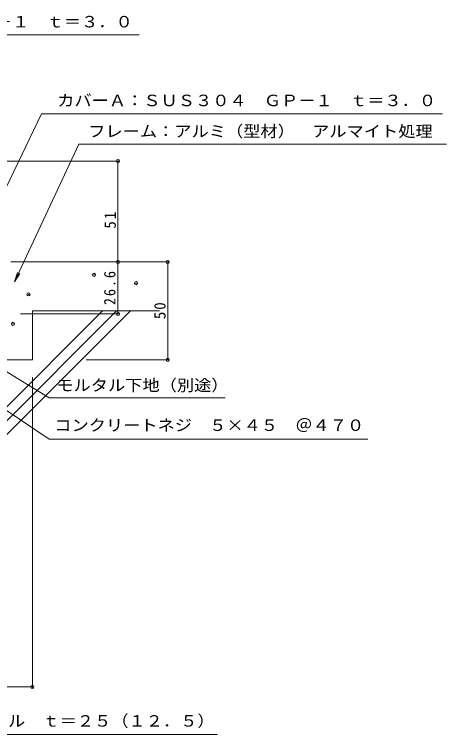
# Model space of a CAD drawing. Units: millimetres at full size, sheet at 1:2. Extents: x -278 to 305, y -274 to 185.
# Drawn here: x 84.5 to 305.3, y -215 to 152.9 of the extents above; entities that cross this region are included whole.
import ezdxf
from ezdxf.enums import TextEntityAlignment as Align

# ---------------------------------------------------------------- set-up
doc = ezdxf.new("R2010")
doc.units = ezdxf.units.MM
doc.header["$LTSCALE"] = 2
doc.header["$PDMODE"] = 32
doc.header["$PDSIZE"] = 1.6
for name, color, linetype, lineweight in [('D-3', 6, 'Continuous', 5), ('D-4', 7, 'Continuous', 9), ('D-5', 7, 'Continuous', 9)]:
    doc.layers.add(name, color=color, linetype=linetype, lineweight=lineweight)
doc.styles.add('ＭＳ ゴシック', font='')
doc.styles.get('ＭＳ ゴシック').set_extended_font_data('MS Gothic')

msp = doc.modelspace()

# ---------------------------------------------------------------- linework, layer by layer
at = {"layer": 'D-3'}
for p, q in [((82.688, 26.49), (158.688, 26.49)), ((-21.633, -149.735), (129.594, 1.491)), ((-14.561, -149.735), (136.665, 1.491)), ((-7.49, -149.735), (143.736, 1.491)), ((93.688, 1.491), (158.688, 1.491)), ((93.688, -23.511), (93.688, 1.491)), ((42.688, -23.511), (93.688, -23.511))]:
    msp.add_line(p, q, dxfattribs=at)
for p in [(125.197, 19.889), (146.635, 15.601), (146.635, 15.601), (91.728, 9.884), (83.749, -5.125)]:
    msp.add_point(p, dxfattribs=at)
at = {"layer": 'D-4'}
for p, q in [((-84.106, 142.47), (148.211, 142.47)), ((98.402, 102.103), (303.323, 102.103)), ((117.443, 86.607), (305.334, 86.607)), ((137.427, 26.489), (137.427, -0.11)), ((84.512, 16.3), (87.205, 20.512)), ((138.027, -0.11), (87.688, -0.11)), ((102.214, -42.902), (192.169, -42.902)), ((265.136, -64.01), (102.214, -64.01)), ((188.111, -215.015), (-80.495, -215.015))]:
    msp.add_line(p, q, dxfattribs=at)
for points in [[(98.402, 102.103), (61.888, 26.48), (63.456, 31.228)], [(117.443, 86.607), (84.512, 16.3), (86.023, 21.066)], [(102.214, -64.01), (42.039, -23.511), (46.516, -25.737)], [(102.214, -42.902), (70.444, -23.511), (75.015, -25.536)]]:
    msp.add_lwpolyline(points, dxfattribs=at)
for p in [(137.427, 26.489), (137.427, -0.11)]:
    msp.add_point(p, dxfattribs=at)
at = {"layer": 'D-5'}
for p, q in [((73.322, 78.008), (138.027, 78.008)), ((137.427, 78.008), (137.427, 26.49)), ((137.427, 26.489), (138.027, 26.489)), ((150.665, 26.489), (163.438, 26.489)), ((162.838, 26.489), (162.838, -23.511)), ((121.16, -23.511), (163.438, -23.511)), ((93.688, -32.32), (93.688, -191.278)), ((-186.312, -190.678), (93.688, -190.678))]:
    msp.add_line(p, q, dxfattribs=at)
for p in [(137.427, 78.008), (137.427, 26.489), (162.838, 26.489), (162.838, -23.511), (93.688, -190.678)]:
    msp.add_point(p, dxfattribs=at)

# ---------------------------------------------------------------- texts
at = {"layer": 'D-4', "color": 2, "style": 'ＭＳ ゴシック', "width": 1.1}
for s, p in [('スライドプレート：ＳＵＳ３０４\u3000ＧＰ－１\u3000ｔ＝３．０', (-83.829, 144.538)), ('カバーＡ：ＳＵＳ３０４\u3000ＧＰ－１\u3000ｔ＝３．０', (106.379, 104.299)), ('フレーム：アルミ（型材）\u3000アルマイト処理', (122.212, 88.565)), ('モルタル下地（別途）', (105.916, -41.217)), ('コンクリートネジ\u3000５×４５\u3000＠４７０', (104.86, -61.639)), ('耐火帯：アルカリアースシリケートウール\u3000ｔ＝２５（１２．５）', (-77.178, -212.706))]:
    msp.add_text(s, height=5.865, dxfattribs=at).set_placement(p, align=Align.BOTTOM_LEFT)
at = {"layer": 'D-4', "color": 2, "insert": (136.227, 4.439), "char_height": 5.865, "attachment_point": 7, "rotation": 90, "style": 'ＭＳ ゴシック'}
msp.add_mtext('\\T1.28;\\W0.9;26.6', dxfattribs=at)
at = {"layer": 'D-5', "color": 2, "char_height": 5.865, "attachment_point": 7, "rotation": 90, "style": 'ＭＳ ゴシック'}
for s, insert in [('\\T1.27;\\W0.95;51', (136.427, 43.499)), ('\\T1.27;\\W0.95;50', (161.838, -2.761))]:
    msp.add_mtext(s, dxfattribs=dict(at, insert=insert))

doc.saveas('drawing.dxf')
